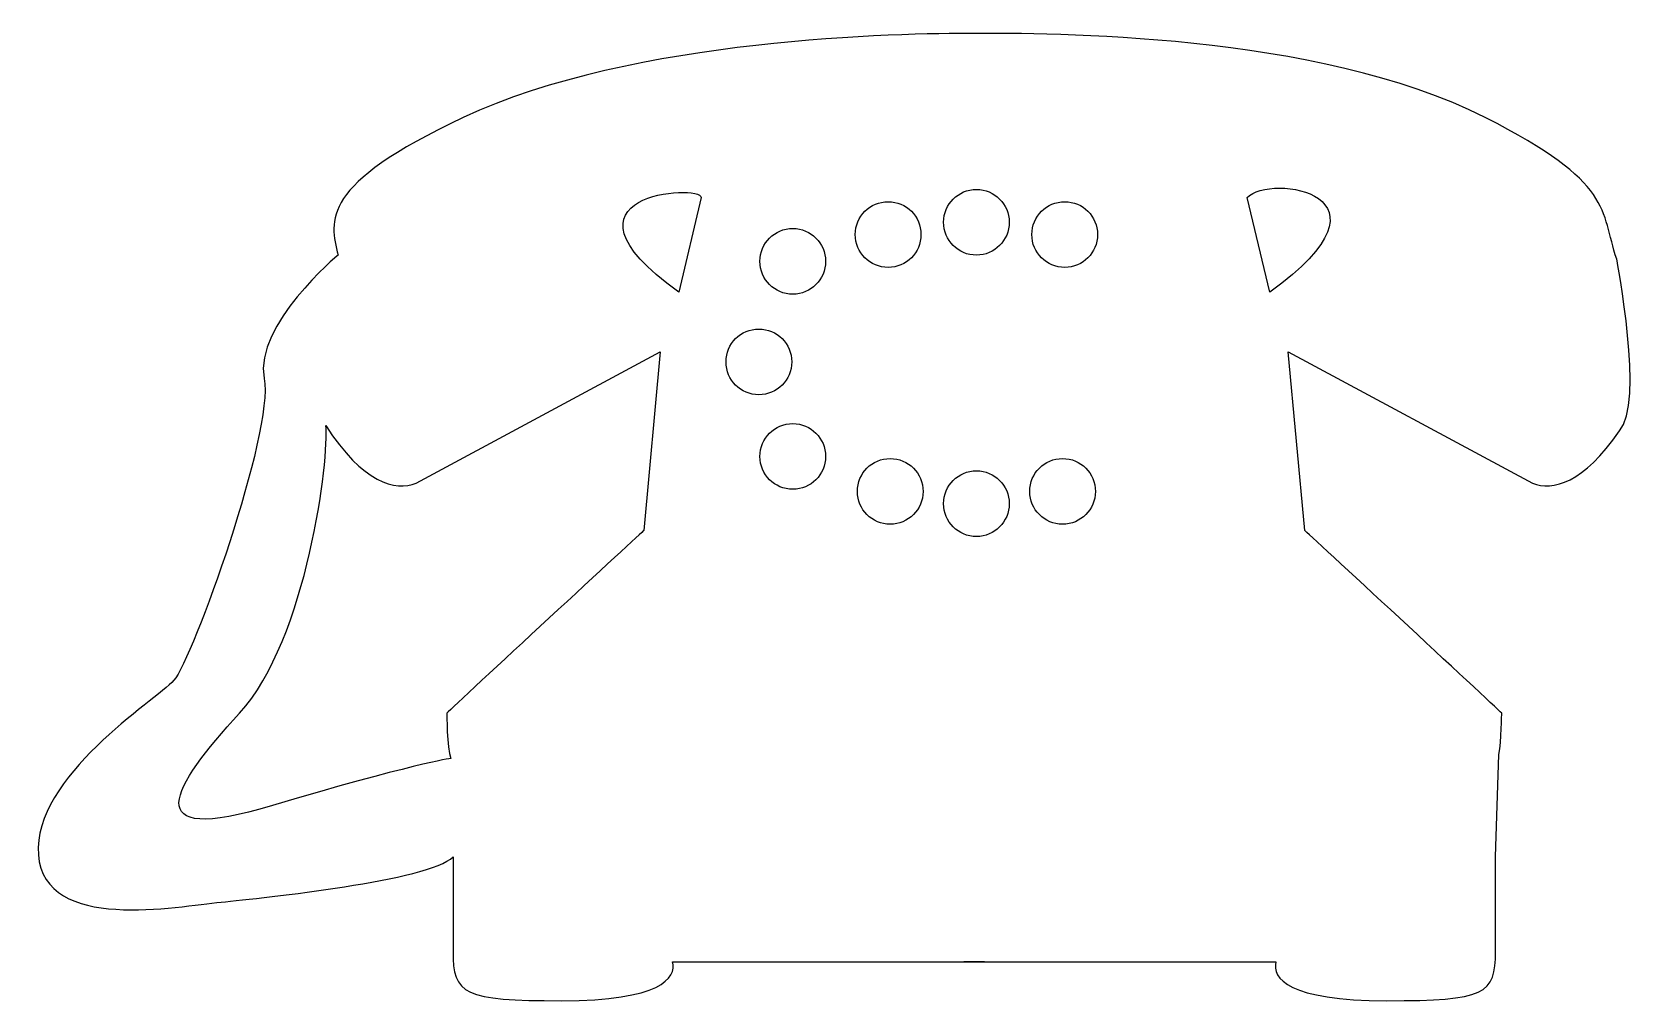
# Model space of a CAD drawing. Header units: centimetres. Extents: x -9.3 to 9.4, y -5.6 to 5.6.
import ezdxf

# ---------------------------------------------------------------- set-up
doc = ezdxf.new("R2010")
doc.units = ezdxf.units.CM
doc.header["$MEASUREMENT"] = 0
doc.layers.add('Camada 1', color=7, linetype='Continuous')

msp = doc.modelspace()

# ---------------------------------------------------------------- linework, layer by layer
at = {"layer": 'Camada 1'}
for points, knots in [([(9.12685, 1.00228), (8.71317, 0.38837), (8.34696, 0.30108), (8.11638, 0.39379), (8.11638, 0.39379), (8.11638, 0.39379), (5.27733, 1.92009), (5.27733, 1.92009), (5.27733, 1.92009), (5.27733, 1.92009), (5.46899, -0.15543), (5.46899, -0.15543), (5.46899, -0.15543), (5.46899, -0.15543), (7.63958, -2.15851), (7.75801, -2.27771), (7.75801, -2.27771), (7.75801, -2.27771), (7.75801, -2.60415), (7.72372, -2.75764), (7.72372, -2.75764), (7.72372, -2.75764), (7.68633, -3.94734), (7.68633, -3.94734), (7.68633, -3.94734), (7.68633, -3.94734), (7.68633, -4.54334), (7.68633, -5.0443), (7.68633, -5.0443), (7.68633, -5.54526), (7.56711, -5.61694), (6.42263, -5.61694), (6.42263, -5.61694), (5.27733, -5.61694), (5.08722, -5.35439), (5.13398, -5.1635), (5.13398, -5.1635), (5.13398, -5.1635), (1.50918, -5.16349), (1.50918, -5.16349), (1.50918, -5.16349), (1.50918, -5.16349), (1.74797, -5.16349), (1.74797, -5.16349), (1.74797, -5.16349), (1.74797, -5.16349), (-1.87674, -5.16349), (-1.87674, -5.16349), (-1.87674, -5.16349), (-1.82922, -5.35439), (-2.01972, -5.61693), (-3.1646, -5.61693), (-3.1646, -5.61693), (-4.30951, -5.61693), (-4.42867, -5.54525), (-4.42867, -5.04429), (-4.42867, -5.04429), (-4.42867, -4.54333), (-4.42867, -3.94733), (-4.42867, -3.94733), (-4.42867, -3.94733), (-4.70294, -4.22157), (-6.62342, -4.42334), (-7.12401, -4.47163), (-7.12401, -4.47163), (-7.62455, -4.51992), (-9.17575, -4.82924), (-9.24705, -3.92318), (-9.24705, -3.92318), (-9.31833, -3.01709), (-7.88754, -2.13436), (-7.67286, -1.89594), (-7.67286, -1.89594), (-7.45823, -1.65755), (-6.50422, 0.98984), (-6.62342, 1.61003), (-6.62342, 1.61003), (-6.74259, 2.23019), (-5.76485, 3.04124), (-5.76485, 3.04124), (-5.76485, 3.04124), (-5.86026, 3.44637), (-5.98258, 3.85383), (-4.30985, 4.63919), (-4.30985, 4.63919), (-2.33021, 5.56862), (0.79444, 5.61693), (1.62885, 5.61693), (1.62885, 5.61693), (2.46322, 5.61693), (5.61702, 5.62937), (7.56793, 4.63914), (7.56793, 4.63914), (9.07158, 3.87563), (8.9041, 3.56554), (9.09497, 2.9929), (9.09497, 2.9929), (9.09495, 2.9929), (9.4206, 1.3007), (9.12685, 1.00228)], [0, 0, 0, 0, 0.03846154, 0.03846154, 0.03846154, 0.03846154, 0.07692308, 0.07692308, 0.07692308, 0.07692308, 0.11538462, 0.11538462, 0.11538462, 0.11538462, 0.15384615, 0.15384615, 0.15384615, 0.15384615, 0.19230769, 0.19230769, 0.19230769, 0.19230769, 0.23076923, 0.23076923, 0.23076923, 0.23076923, 0.26923077, 0.26923077, 0.26923077, 0.26923077, 0.30769231, 0.30769231, 0.30769231, 0.30769231, 0.34615385, 0.34615385, 0.34615385, 0.34615385, 0.38461538, 0.38461538, 0.38461538, 0.38461538, 0.42307692, 0.42307692, 0.42307692, 0.42307692, 0.46153846, 0.46153846, 0.46153846, 0.46153846, 0.5, 0.5, 0.5, 0.5, 0.53846154, 0.53846154, 0.53846154, 0.53846154, 0.57692308, 0.57692308, 0.57692308, 0.57692308, 0.61538462, 0.61538462, 0.61538462, 0.61538462, 0.65384615, 0.65384615, 0.65384615, 0.65384615, 0.69230769, 0.69230769, 0.69230769, 0.69230769, 0.73076923, 0.73076923, 0.73076923, 0.73076923, 0.76923077, 0.76923077, 0.76923077, 0.76923077, 0.80769231, 0.80769231, 0.80769231, 0.80769231, 0.84615385, 0.84615385, 0.84615385, 0.84615385, 0.88461538, 0.88461538, 0.88461538, 0.88461538, 0.92307692, 0.92307692, 0.92307692, 0.92307692, 1, 1, 1, 1]), ([(4.80057, 3.70889), (4.80057, 3.70889), (5.06309, 2.6119), (5.06309, 2.6119), (5.06309, 2.6119), (6.66104, 3.7572), (5.06309, 3.99482), (4.80057, 3.70889), (4.80057, 3.70889), (4.80057, 3.70889), (4.80057, 3.70889), (4.80057, 3.70889)], [0, 0, 0, 0, 0.25, 0.25, 0.25, 0.25, 0.5, 0.5, 0.5, 0.5, 1, 1, 1, 1]), ([(-1.80546, 2.6119), (-1.80546, 2.6119), (-1.54328, 3.70889), (-1.54328, 3.70889), (-1.54328, 3.70889), (-1.54329, 3.87563), (-3.40342, 3.7572), (-1.80546, 2.6119)], [0, 0, 0, 0, 0.33333333, 0.33333333, 0.33333333, 0.33333333, 1, 1, 1, 1]), ([(1.65375, 3.04121), (1.86489, 3.04121), (2.03549, 3.21184), (2.03549, 3.42295), (2.03549, 3.42295), (2.03549, 3.63409), (1.86491, 3.80472), (1.65375, 3.80472), (1.65375, 3.80472), (1.44296, 3.80472), (1.27201, 3.63409), (1.27201, 3.42295), (1.27201, 3.42295), (1.27201, 3.21184), (1.44296, 3.04121), (1.65375, 3.04121)], [0, 0, 0, 0, 0.2, 0.2, 0.2, 0.2, 0.4, 0.4, 0.4, 0.4, 0.6, 0.6, 0.6, 0.6, 1, 1, 1, 1]), ([(0.62807, 2.89863), (0.83841, 2.89863), (1.00981, 3.06926), (1.00981, 3.28037), (1.00981, 3.28037), (1.00981, 3.49151), (0.83841, 3.66214), (0.62807, 3.66214), (0.62807, 3.66214), (0.41693, 3.66214), (0.24633, 3.49151), (0.24633, 3.28037), (0.24633, 3.28037), (0.24633, 3.06926), (0.4169, 2.89863), (0.62807, 2.89863)], [0, 0, 0, 0, 0.2, 0.2, 0.2, 0.2, 0.4, 0.4, 0.4, 0.4, 0.6, 0.6, 0.6, 0.6, 1, 1, 1, 1]), ([(3.06157, 3.28037), (3.06157, 3.49151), (2.89015, 3.66214), (2.6798, 3.66214), (2.6798, 3.66214), (2.46948, 3.66214), (2.29806, 3.49151), (2.29806, 3.28037), (2.29806, 3.28037), (2.29806, 3.06926), (2.46948, 2.89863), (2.6798, 2.89863), (2.6798, 2.89863), (2.89018, 2.89863), (3.06157, 3.06926), (3.06157, 3.28037)], [0, 0, 0, 0, 0.2, 0.2, 0.2, 0.2, 0.4, 0.4, 0.4, 0.4, 0.6, 0.6, 0.6, 0.6, 1, 1, 1, 1]), ([(-0.48062, 2.58777), (-0.26988, 2.58777), (-0.09885, 2.7584), (-0.09885, 2.96951), (-0.09885, 2.96951), (-0.09885, 3.18065), (-0.26988, 3.35128), (-0.48062, 3.35128), (-0.48062, 3.35128), (-0.69136, 3.35128), (-0.86236, 3.18065), (-0.86236, 2.96951), (-0.86236, 2.96951), (-0.86236, 2.7584), (-0.69136, 2.58777), (-0.48062, 2.58777)], [0, 0, 0, 0, 0.2, 0.2, 0.2, 0.2, 0.4, 0.4, 0.4, 0.4, 0.6, 0.6, 0.6, 0.6, 1, 1, 1, 1]), ([(-0.87445, 1.4199), (-0.66371, 1.4199), (-0.49271, 1.59053), (-0.49271, 1.80167), (-0.49271, 1.80167), (-0.49271, 2.01281), (-0.66371, 2.18344), (-0.87445, 2.18344), (-0.87445, 2.18344), (-1.08519, 2.18344), (-1.25622, 2.01278), (-1.25622, 1.80167), (-1.25622, 1.80167), (-1.25622, 1.59056), (-1.08519, 1.4199), (-0.87445, 1.4199)], [0, 0, 0, 0, 0.2, 0.2, 0.2, 0.2, 0.4, 0.4, 0.4, 0.4, 0.6, 0.6, 0.6, 0.6, 1, 1, 1, 1]), ([(-2.02012, 1.92009), (-2.02012, 1.92009), (-4.85838, 0.39381), (-4.85838, 0.39381), (-4.85838, 0.39381), (-5.09714, 0.29798), (-5.47854, 0.39381), (-5.90782, 1.06149), (-5.90782, 1.06149), (-5.8603, 0.70388), (-6.12285, -1.41916), (-6.90977, -2.27774), (-6.90977, -2.27774), (-7.69664, -3.13631), (-8.12593, -3.82891), (-6.528, -3.35134), (-6.528, -3.35134), (-4.93007, -2.87377), (-4.45287, -2.80289), (-4.45287, -2.80289), (-4.45287, -2.80289), (-4.50076, -2.6829), (-4.50076, -2.27777), (-4.50076, -2.27777), (-4.50076, -2.27777), (-4.38159, -2.15855), (-2.211, -0.15549), (-2.211, -0.15549), (-2.211, -0.15549), (-2.211, -0.15549), (-2.02012, 1.92009), (-2.02012, 1.92009)], [0, 0, 0, 0, 0.11111111, 0.11111111, 0.11111111, 0.11111111, 0.22222222, 0.22222222, 0.22222222, 0.22222222, 0.33333333, 0.33333333, 0.33333333, 0.33333333, 0.44444444, 0.44444444, 0.44444444, 0.44444444, 0.55555556, 0.55555556, 0.55555556, 0.55555556, 0.66666667, 0.66666667, 0.66666667, 0.66666667, 0.77777778, 0.77777778, 0.77777778, 0.77777778, 1, 1, 1, 1]), ([(-0.48062, 0.32214), (-0.26988, 0.32214), (-0.09885, 0.49277), (-0.09885, 0.70388), (-0.09885, 0.70388), (-0.09885, 0.91502), (-0.26988, 1.08565), (-0.48062, 1.08565), (-0.48062, 1.08565), (-0.69136, 1.08565), (-0.86236, 0.91505), (-0.86236, 0.70388), (-0.86236, 0.70388), (-0.86236, 0.49277), (-0.69136, 0.32214), (-0.48062, 0.32214)], [0, 0, 0, 0, 0.2, 0.2, 0.2, 0.2, 0.4, 0.4, 0.4, 0.4, 0.6, 0.6, 0.6, 0.6, 1, 1, 1, 1]), ([(0.65222, -0.08378), (0.86256, -0.08378), (1.03399, 0.08685), (1.03399, 0.29799), (1.03399, 0.29799), (1.03399, 0.5091), (0.86257, 0.67976), (0.65222, 0.67976), (0.65222, 0.67976), (0.44108, 0.67976), (0.27048, 0.50913), (0.27048, 0.29799), (0.27048, 0.29799), (0.27048, 0.08685), (0.44106, -0.08378), (0.65222, -0.08378)], [0, 0, 0, 0, 0.2, 0.2, 0.2, 0.2, 0.4, 0.4, 0.4, 0.4, 0.6, 0.6, 0.6, 0.6, 1, 1, 1, 1]), ([(3.03668, 0.29799), (3.03668, 0.5091), (2.86682, 0.67976), (2.65491, 0.67976), (2.65491, 0.67976), (2.44451, 0.67976), (2.27312, 0.50913), (2.27312, 0.29799), (2.27312, 0.29799), (2.27312, 0.08685), (2.44452, -0.08378), (2.65491, -0.08378), (2.65491, -0.08378), (2.86681, -0.08378), (3.03668, 0.08685), (3.03668, 0.29799)], [0, 0, 0, 0, 0.2, 0.2, 0.2, 0.2, 0.4, 0.4, 0.4, 0.4, 0.6, 0.6, 0.6, 0.6, 1, 1, 1, 1]), ([(1.65375, -0.22636), (1.86489, -0.22636), (2.03549, -0.0557), (2.03549, 0.15541), (2.03549, 0.15541), (2.03549, 0.36652), (1.86491, 0.53718), (1.65375, 0.53718), (1.65375, 0.53718), (1.44296, 0.53718), (1.27201, 0.36652), (1.27201, 0.15541), (1.27201, 0.15541), (1.27201, -0.0557), (1.44296, -0.22636), (1.65375, -0.22636)], [0, 0, 0, 0, 0.2, 0.2, 0.2, 0.2, 0.4, 0.4, 0.4, 0.4, 0.6, 0.6, 0.6, 0.6, 1, 1, 1, 1])]:
    msp.add_open_spline(points, degree=3, knots=knots, dxfattribs=at)

doc.saveas('drawing.dxf')
